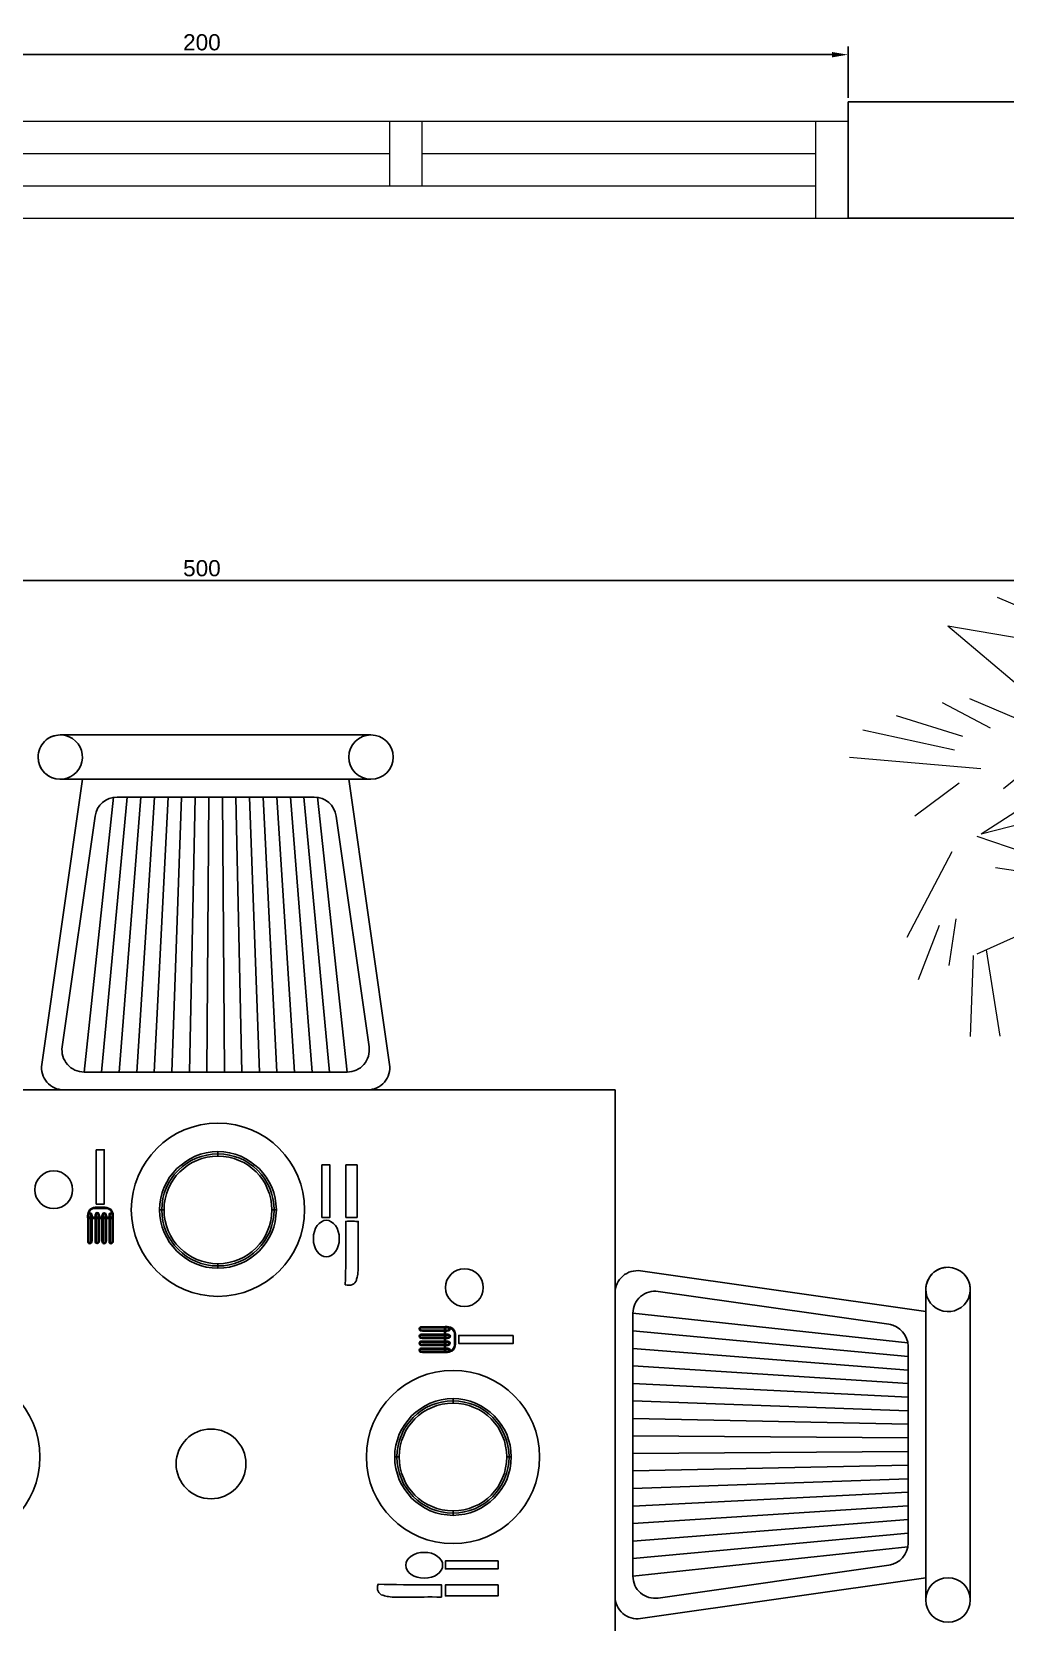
# Model space of a CAD drawing. Header units: millimetres. Extents: x -3817 to 5248, y 289 to 3424.
# Drawn here: x 2215.9 to 2366.5, y 2094.7 to 2341 of the extents above; entities that cross this region are included whole.
import ezdxf

# ---------------------------------------------------------------- set-up
doc = ezdxf.new("R2010")
doc.units = ezdxf.units.MM
doc.linetypes.add('CONTINU', pattern=[0])
for name, color, linetype, lineweight in [('1 FENETRES', 191, 'Continuous', 15), ('AMENAGEMENT', 8, 'Continuous', 9), ('FENETRE', 191, 'Continuous', 5), ('Mobilier', 8, 'Continuous', 25), ('végétation', 96, 'Continuous', 20)]:
    doc.layers.add(name, color=color, linetype=linetype, lineweight=lineweight)
doc.styles.get("Standard").update_dxf_attribs({"font": 'arial.ttf'})
doc.dimstyles.new('ISO-25', dxfattribs={"dimtxt": 2.5, "dimasz": 2.5, "dimexe": 1.25, "dimexo": 0.625, "dimtad": 1, "dimtxsty": 'Standard', "dimcen": 2.5, "dimadec": 0, "dimazin": 0, "dimtfac": 1, "dimtmove": 0, "dimatfit": 3, "dimfxl": 1, "dimarcsym": 0})

# ---------------------------------------------------------------- blocks, each defined once
blk = doc.blocks.new('200aa')
at = {"layer": '1 FENETRES'}
for p, q in [((6125.4, 123.99), (6325.4, 123.99)), ((6254.5, 113.99), (6254.5, 123.99)), ((6259.5, 113.99), (6259.5, 123.99)), ((6320.4, 108.99), (6320.4, 123.99)), ((6325.4, 108.99), (6325.4, 123.99)), ((6196.3, 118.99), (6254.5, 118.99)), ((6259.5, 118.99), (6320.4, 118.99)), ((6130.4, 113.99), (6320.4, 113.99)), ((6125.4, 108.99), (6325.4, 108.99))]:
    blk.add_line(p, q, dxfattribs=at)
blk = doc.blocks.new('salle à manger_01')
at = {"layer": 'Mobilier'}
for p, q in [((42.95, 85.52), (77.95, 85.52)), ((80.45, 83.02), (80.45, 83.02)), ((45.45, 80.52), (40.86, 48.37)), ((42.95, 80.52), (77.95, 80.52)), ((75.45, 80.52), (80.04, 48.37)), ((48.96, 78.49), (45.64, 47.52)), ((50.5, 78.52), (47.61, 47.52)), ((49.35, 78.52), (71.55, 78.52)), ((49.59, 47.52), (52.03, 78.52)), ((53.56, 78.52), (51.56, 47.52)), ((55.09, 78.52), (53.54, 47.52)), ((56.62, 78.52), (55.51, 47.52)), ((58.15, 78.52), (57.49, 47.52)), ((59.68, 78.52), (59.46, 47.52)), ((61.21, 78.52), (61.44, 47.52)), ((62.75, 78.52), (63.41, 47.52)), ((64.28, 78.52), (65.39, 47.52)), ((65.81, 78.52), (67.36, 47.52)), ((67.34, 78.52), (69.34, 47.52)), ((68.87, 78.52), (71.31, 47.52)), ((70.4, 78.52), (73.28, 47.52)), ((71.94, 78.49), (75.26, 47.52)), ((46.88, 76.37), (43.16, 50.37)), ((74.02, 76.37), (77.73, 50.37)), ((45.64, 47.52), (75.26, 47.52)), ((100.45, 45.52), (-97.39, 45.52)), ((77.57, 45.52), (43.33, 45.52)), ((100.45, 45.52), (80.45, 45.52)), ((100.45, -44.48), (100.45, 45.52)), ((135.45, 15.52), (103.3, 20.11)), ((137.95, 20.52), (137.95, 20.52)), ((135.45, 18.02), (135.45, -16.98)), ((140.45, 18.02), (140.45, -16.98)), ((100.45, -16.6), (100.45, 17.64)), ((131.3, 14.09), (105.3, 17.8)), ((133.42, 12.01), (102.45, 15.33)), ((102.45, 15.33), (102.45, -14.29)), ((133.45, 10.47), (102.45, 13.35)), ((102.45, 11.38), (133.45, 8.94)), ((133.45, 11.62), (133.45, -10.58)), ((133.45, 7.41), (102.45, 9.4)), ((133.45, 5.88), (102.45, 7.43)), ((133.45, 4.35), (102.45, 5.46)), ((133.45, 2.81), (102.45, 3.48)), ((133.45, 1.28), (102.45, 1.51)), ((133.45, -0.25), (102.45, -0.47)), ((133.45, -1.78), (102.45, -2.44)), ((133.45, -3.31), (102.45, -4.42)), ((133.45, -4.84), (102.45, -6.39)), ((133.45, -6.37), (102.45, -8.37)), ((133.45, -7.9), (102.45, -10.34)), ((133.45, -9.44), (102.45, -12.32)), ((133.42, -10.97), (102.45, -14.29)), ((131.3, -13.05), (105.3, -16.77)), ((135.45, -14.48), (103.3, -19.07)), ((137.95, -19.48), (137.95, -19.48))]:
    blk.add_line(p, q, dxfattribs=at)
for points in [[(44.65, 32.33), (44.65, 26.4), (43.41, 26.4), (43.41, 32.33), (44.65, 32.33), (44.65, 32.33)], [(47.35, 32.33), (47.35, 26.4), (46.45, 26.4), (46.45, 32.33), (47.35, 32.33), (47.35, 32.33)], [(59.07, 33.32), (59.07, 33.32), (58.44, 33.29), (57.85, 33.19), (57.26, 33.06), (56.71, 32.84), (56.17, 32.59), (55.67, 32.29), (55.21, 31.94), (54.78, 31.54), (54.38, 31.13), (54.03, 30.66), (53.73, 30.16), (53.48, 29.61), (53.26, 29.08), (53.13, 28.48), (53.03, 27.9), (52.99, 27.26), (52.49, 27.26), (52.53, 27.93), (52.63, 28.58), (52.79, 29.21), (53.01, 29.81), (53.29, 30.39), (53.63, 30.93), (54.01, 31.43), (54.44, 31.91), (54.91, 32.31), (55.41, 32.69), (55.94, 33.02), (56.51, 33.31), (57.12, 33.52), (57.76, 33.69), (58.4, 33.79), (59.07, 33.82), (59.07, 33.82), (59.07, 33.32)], [(59.07, 33.57), (59.72, 33.54), (60.34, 33.44), (60.95, 33.29), (61.53, 33.07), (62.08, 32.81), (62.6, 32.49), (63.08, 32.12), (63.53, 31.73), (63.95, 31.28), (64.31, 30.79), (64.63, 30.28), (64.9, 29.71), (65.11, 29.14), (65.26, 28.53), (65.36, 27.91), (65.4, 27.26), (65.36, 26.61), (65.26, 25.98), (65.11, 25.38), (64.9, 24.8), (64.63, 24.25), (64.31, 23.72), (63.95, 23.24), (63.53, 22.79), (63.08, 22.39), (62.6, 22.02), (62.08, 21.7), (61.53, 21.44), (60.95, 21.22), (60.34, 21.07), (59.72, 20.97), (59.07, 20.94), (58.42, 20.97), (57.81, 21.07), (57.19, 21.22), (56.61, 21.44), (56.06, 21.7), (55.54, 22.02), (55.06, 22.39), (54.61, 22.79), (54.19, 23.24), (53.83, 23.72), (53.51, 24.25), (53.24, 24.8), (53.03, 25.38), (52.88, 25.98), (52.78, 26.61), (52.74, 27.26), (52.78, 27.91), (52.88, 28.53), (53.03, 29.14), (53.24, 29.71), (53.51, 30.28), (53.83, 30.79), (54.19, 31.28), (54.61, 31.73), (55.06, 32.12), (55.54, 32.49), (56.06, 32.81), (56.61, 33.07), (57.19, 33.29), (57.81, 33.44), (58.42, 33.54), (59.07, 33.57), (59.07, 33.57)], [(65.15, 27.26), (65.15, 27.26), (65.11, 27.9), (65.01, 28.48), (64.88, 29.08), (64.66, 29.61), (64.41, 30.16), (64.11, 30.66), (63.76, 31.13), (63.37, 31.54), (62.93, 31.94), (62.47, 32.29), (61.97, 32.59), (61.43, 32.84), (60.88, 33.06), (60.29, 33.19), (59.7, 33.29), (59.07, 33.32), (59.07, 33.82), (59.74, 33.79), (60.39, 33.69), (61.02, 33.52), (61.63, 33.31), (62.2, 33.02), (62.73, 32.69), (63.23, 32.31), (63.7, 31.91), (64.13, 31.43), (64.51, 30.93), (64.85, 30.39), (65.13, 29.81), (65.35, 29.21), (65.51, 28.58), (65.61, 27.93), (65.65, 27.26), (65.65, 27.26), (65.15, 27.26)], [(72.77, 34.04), (72.77, 27.9), (71.87, 27.9), (71.87, 34.04), (72.77, 34.04), (72.77, 34.04)], [(52.99, 27.26), (52.99, 27.26), (53.03, 26.63), (53.13, 26.03), (53.26, 25.45), (53.48, 24.9), (53.73, 24.37), (54.03, 23.85), (54.38, 23.38), (54.78, 22.97), (55.21, 22.57), (55.67, 22.22), (56.17, 21.92), (56.71, 21.67), (57.26, 21.45), (57.85, 21.32), (58.44, 21.22), (59.07, 21.19), (59.07, 20.69), (58.4, 20.72), (57.76, 20.82), (57.12, 20.99), (56.51, 21.2), (55.94, 21.49), (55.41, 21.82), (54.91, 22.2), (54.44, 22.6), (54.01, 23.09), (53.63, 23.58), (53.29, 24.13), (53.01, 24.7), (52.79, 25.32), (52.63, 25.93), (52.53, 26.6), (52.49, 27.26), (52.49, 27.26), (52.99, 27.26)], [(59.07, 21.19), (59.07, 21.19), (59.7, 21.22), (60.29, 21.32), (60.88, 21.45), (61.43, 21.67), (61.97, 21.92), (62.47, 22.22), (62.93, 22.57), (63.37, 22.97), (63.76, 23.38), (64.11, 23.85), (64.41, 24.37), (64.66, 24.9), (64.88, 25.45), (65.01, 26.03), (65.11, 26.63), (65.15, 27.26), (65.65, 27.26), (65.61, 26.6), (65.51, 25.93), (65.35, 25.32), (65.13, 24.7), (64.85, 24.13), (64.51, 23.58), (64.13, 23.09), (63.7, 22.6), (63.23, 22.2), (62.73, 21.82), (62.2, 21.49), (61.63, 21.2), (61.02, 20.99), (60.39, 20.82), (59.74, 20.72), (59.07, 20.69), (59.07, 20.69), (59.07, 21.19)], [(70.86, 26.65), (70.86, 26.65), (70.89, 26.83), (70.94, 26.99), (71.01, 27.15), (71.12, 27.29), (71.26, 27.39), (71.41, 27.47), (71.59, 27.52), (71.77, 27.54), (71.77, 27.42), (71.59, 27.42), (71.44, 27.37), (71.31, 27.29), (71.19, 27.21), (71.12, 27.1), (71.04, 26.97), (70.99, 26.83), (70.99, 26.65), (70.99, 26.65), (70.99, 26.65), (70.96, 26.61), (70.92, 26.58), (70.89, 26.61), (70.86, 26.65), (70.86, 26.65)], [(71.1, 26.8), (71.1, 26.8), (71.03, 26.79), (71, 26.75), (70.98, 26.69), (70.99, 26.57), (70.86, 26.57), (70.87, 26.69), (70.9, 26.8), (70.98, 26.89), (71.1, 26.93), (71.1, 26.93), (71.1, 26.93), (71.14, 26.9), (71.17, 26.87), (71.14, 26.83), (71.1, 26.8), (71.1, 26.8)], [(70.92, 26.37), (71.03, 26.37), (71.17, 26.37), (71.33, 26.37), (71.51, 26.37), (71.72, 26.37), (71.94, 26.37), (72.15, 26.37), (72.37, 26.37), (72.6, 26.37), (72.81, 26.37), (73.01, 26.37), (73.2, 26.37), (73.37, 26.37), (73.51, 26.37), (73.63, 26.37), (73.7, 26.37), (73.7, 26.6), (73.69, 26.78), (73.65, 26.94), (73.58, 27.1), (73.49, 27.22), (73.37, 27.33), (73.23, 27.42), (73.08, 27.47), (72.9, 27.48), (71.77, 27.48), (71.59, 27.47), (71.42, 27.42), (71.28, 27.34), (71.16, 27.25), (71.07, 27.12), (70.99, 26.98), (70.94, 26.83), (70.92, 26.65), (70.92, 26.37), (70.92, 26.37)], [(71.22, 26.53), (71.22, 26.53), (71.23, 26.66), (71.21, 26.75), (71.18, 26.79), (71.1, 26.8), (71.1, 26.93), (71.23, 26.89), (71.31, 26.78), (71.33, 26.66), (71.35, 26.53), (71.35, 26.53), (71.35, 26.53), (71.32, 26.49), (71.28, 26.47), (71.24, 26.49), (71.22, 26.53), (71.22, 26.53)], [(71.1, 26.8), (71.1, 26.87), (71.1, 26.87), (71.1, 26.87), (71.1, 26.87), (71.1, 26.93), (71.1, 26.93), (71.14, 26.9), (71.17, 26.87), (71.14, 26.83), (71.1, 26.8), (71.1, 26.8)], [(71.89, 26.8), (71.89, 26.8), (71.81, 26.79), (71.78, 26.75), (71.76, 26.69), (71.77, 26.57), (71.64, 26.57), (71.65, 26.69), (71.68, 26.8), (71.76, 26.89), (71.89, 26.93), (71.89, 26.93), (71.89, 26.93), (71.92, 26.9), (71.95, 26.87), (71.92, 26.83), (71.89, 26.8), (71.89, 26.8)], [(71.77, 27.54), (71.77, 27.54), (72.9, 27.54), (72.9, 27.42), (71.77, 27.42), (71.77, 27.42), (71.77, 27.42), (71.73, 27.44), (71.72, 27.48), (71.73, 27.52), (71.77, 27.54), (71.77, 27.54)], [(72, 26.53), (72, 26.53), (72.01, 26.66), (71.99, 26.74), (71.95, 26.79), (71.89, 26.8), (71.89, 26.93), (72, 26.89), (72.09, 26.79), (72.12, 26.66), (72.13, 26.53), (72.13, 26.53), (72.13, 26.53), (72.1, 26.49), (72.06, 26.47), (72.03, 26.49), (72, 26.53), (72, 26.53)], [(71.89, 26.8), (71.89, 26.87), (71.89, 26.87), (71.89, 26.87), (71.89, 26.87), (71.89, 26.93), (71.89, 26.93), (71.92, 26.9), (71.95, 26.87), (71.92, 26.83), (71.89, 26.8), (71.89, 26.8)], [(72.68, 26.83), (72.68, 26.83), (72.6, 26.81), (72.58, 26.78), (72.55, 26.71), (72.56, 26.6), (72.44, 26.6), (72.45, 26.71), (72.47, 26.83), (72.55, 26.92), (72.68, 26.96), (72.68, 26.96), (72.68, 26.96), (72.72, 26.93), (72.74, 26.89), (72.72, 26.85), (72.68, 26.83), (72.68, 26.83)], [(72.68, 26.89), (72.77, 26.87), (72.82, 26.78), (72.85, 26.67), (72.85, 26.55), (72.85, 23.78), (72.85, 23.66), (72.82, 23.59), (72.77, 23.54), (72.68, 23.52), (72.68, 23.52), (72.58, 23.55), (72.53, 23.61), (72.5, 23.7), (72.5, 23.82), (72.5, 26.6), (72.5, 26.71), (72.53, 26.8), (72.58, 26.87), (72.68, 26.89), (72.68, 26.89), (72.68, 26.89)], [(72.78, 26.55), (72.78, 26.55), (72.79, 26.67), (72.77, 26.76), (72.73, 26.83), (72.68, 26.83), (72.68, 26.96), (72.81, 26.9), (72.87, 26.79), (72.9, 26.67), (72.91, 26.55), (72.91, 26.55), (72.91, 26.55), (72.88, 26.51), (72.85, 26.48), (72.81, 26.51), (72.78, 26.55), (72.78, 26.55)], [(72.68, 26.83), (72.68, 26.89), (72.68, 26.89), (72.68, 26.89), (72.68, 26.89), (72.68, 26.96), (72.68, 26.96), (72.72, 26.93), (72.74, 26.89), (72.72, 26.85), (72.68, 26.83), (72.68, 26.83)], [(72.9, 27.54), (72.9, 27.54), (73.08, 27.52), (73.26, 27.47), (73.4, 27.37), (73.52, 27.26), (73.63, 27.12), (73.7, 26.96), (73.74, 26.78), (73.77, 26.6), (73.64, 26.6), (73.64, 26.78), (73.6, 26.93), (73.52, 27.07), (73.45, 27.19), (73.34, 27.29), (73.2, 27.37), (73.08, 27.42), (72.9, 27.42), (72.9, 27.42), (72.9, 27.42), (72.86, 27.44), (72.85, 27.48), (72.86, 27.52), (72.9, 27.54), (72.9, 27.54)], [(73.5, 26.8), (73.5, 26.8), (73.42, 26.79), (73.4, 26.75), (73.37, 26.69), (73.38, 26.57), (73.26, 26.57), (73.27, 26.69), (73.29, 26.8), (73.37, 26.89), (73.5, 26.93), (73.5, 26.93), (73.5, 26.93), (73.54, 26.9), (73.56, 26.87), (73.54, 26.83), (73.5, 26.8), (73.5, 26.8)], [(73.61, 26.53), (73.61, 26.53), (73.63, 26.66), (73.6, 26.75), (73.58, 26.79), (73.5, 26.8), (73.5, 26.93), (73.63, 26.89), (73.7, 26.78), (73.73, 26.66), (73.74, 26.53), (73.74, 26.53), (73.74, 26.53), (73.72, 26.49), (73.68, 26.47), (73.64, 26.49), (73.61, 26.53), (73.61, 26.53)], [(73.5, 26.8), (73.5, 26.87), (73.5, 26.87), (73.5, 26.87), (73.5, 26.87), (73.5, 26.93), (73.5, 26.93), (73.54, 26.9), (73.56, 26.87), (73.54, 26.83), (73.5, 26.8), (73.5, 26.8)], [(43.48, 19.35), (43.55, 19.18), (43.65, 19.04), (43.78, 18.92), (43.93, 18.83), (44.11, 18.77), (44.3, 18.76), (44.51, 18.77), (44.73, 18.82), (44.71, 19.5), (44.7, 20.18), (44.69, 20.91), (44.67, 21.69), (44.67, 22.56), (44.67, 23.96), (44.67, 25.29), (44.67, 25.95), (44.47, 25.97), (44.26, 25.97), (44.06, 25.97), (43.87, 25.97), (43.69, 25.97), (43.52, 25.95), (43.38, 25.95), (43.27, 25.95), (43.28, 25.44), (43.29, 24.93), (43.29, 24.44), (43.28, 24.02), (43.28, 23.32), (43.28, 22.27), (43.27, 21.24), (43.27, 20.64), (43.28, 20.41), (43.3, 20.19), (43.33, 20), (43.35, 19.83), (43.39, 19.69), (43.43, 19.56), (43.46, 19.46), (43.48, 19.35), (43.48, 19.35)], [(46.86, 26.09), (47.16, 26.06), (47.43, 25.93), (47.68, 25.74), (47.9, 25.49), (48.08, 25.18), (48.21, 24.83), (48.3, 24.44), (48.32, 24.02), (48.3, 23.6), (48.21, 23.21), (48.08, 22.87), (47.9, 22.56), (47.68, 22.3), (47.43, 22.11), (47.16, 21.98), (46.86, 21.94), (46.57, 21.98), (46.3, 22.11), (46.04, 22.3), (45.83, 22.56), (45.65, 22.87), (45.52, 23.21), (45.43, 23.6), (45.4, 24.02), (45.43, 24.44), (45.52, 24.83), (45.65, 25.18), (45.83, 25.49), (46.04, 25.74), (46.3, 25.93), (46.57, 26.06), (46.86, 26.09), (46.86, 26.09)], [(70.92, 26.3), (70.86, 26.37), (70.86, 26.65), (70.99, 26.65), (70.99, 26.37), (70.92, 26.43), (70.99, 26.37), (70.96, 26.33), (70.92, 26.3), (70.89, 26.33), (70.86, 26.37), (70.92, 26.3)], [(70.99, 26.57), (70.99, 26.57), (70.99, 23.81), (70.86, 23.81), (70.86, 26.57), (70.86, 26.57), (70.86, 26.57), (70.89, 26.61), (70.92, 26.62), (70.96, 26.61), (70.99, 26.57), (70.99, 26.57)], [(71.1, 26.87), (71.21, 26.84), (71.26, 26.76), (71.28, 26.66), (71.28, 26.53), (71.28, 23.77), (71.28, 23.65), (71.26, 23.57), (71.21, 23.52), (71.1, 23.51), (71.1, 23.51), (71, 23.54), (70.95, 23.6), (70.92, 23.69), (70.92, 23.81), (70.92, 26.57), (70.92, 26.69), (70.95, 26.78), (71, 26.84), (71.1, 26.87), (71.1, 26.87), (71.1, 26.87)], [(73.77, 26.37), (73.7, 26.3), (73.63, 26.3), (73.51, 26.3), (73.37, 26.3), (73.2, 26.3), (73.01, 26.3), (72.81, 26.3), (72.6, 26.3), (72.37, 26.3), (72.15, 26.3), (71.94, 26.3), (71.72, 26.3), (71.51, 26.3), (71.33, 26.3), (71.17, 26.3), (71.03, 26.3), (70.92, 26.3), (70.92, 26.43), (71.03, 26.43), (71.17, 26.43), (71.33, 26.43), (71.51, 26.43), (71.72, 26.43), (71.94, 26.43), (72.15, 26.43), (72.37, 26.43), (72.6, 26.43), (72.81, 26.43), (73.01, 26.43), (73.2, 26.43), (73.37, 26.43), (73.51, 26.43), (73.63, 26.43), (73.7, 26.43), (73.64, 26.37), (73.7, 26.43), (73.74, 26.4), (73.77, 26.37), (73.74, 26.33), (73.7, 26.3), (73.77, 26.37)], [(71.22, 23.77), (71.22, 23.77), (71.22, 26.53), (71.35, 26.53), (71.35, 23.77), (71.35, 23.77), (71.35, 23.77), (71.32, 23.73), (71.28, 23.7), (71.24, 23.73), (71.22, 23.77), (71.22, 23.77)], [(71.77, 26.57), (71.77, 26.57), (71.77, 23.81), (71.64, 23.81), (71.64, 26.57), (71.64, 26.57), (71.64, 26.57), (71.67, 26.61), (71.71, 26.62), (71.74, 26.61), (71.77, 26.57), (71.77, 26.57)], [(71.89, 26.87), (71.97, 26.84), (72.04, 26.76), (72.06, 26.66), (72.06, 26.53), (72.06, 23.77), (72.06, 23.65), (72.04, 23.57), (71.97, 23.52), (71.89, 23.51), (71.89, 23.51), (71.78, 23.54), (71.73, 23.6), (71.71, 23.69), (71.71, 23.81), (71.71, 26.57), (71.71, 26.69), (71.73, 26.78), (71.78, 26.84), (71.89, 26.87), (71.89, 26.87), (71.89, 26.87)], [(72, 23.77), (72, 23.77), (72, 26.53), (72.13, 26.53), (72.13, 23.77), (72.13, 23.77), (72.13, 23.77), (72.1, 23.73), (72.06, 23.7), (72.03, 23.73), (72, 23.77), (72, 23.77)], [(72.56, 26.6), (72.56, 26.6), (72.56, 23.82), (72.44, 23.82), (72.44, 26.6), (72.44, 26.6), (72.44, 26.6), (72.46, 26.64), (72.5, 26.65), (72.54, 26.64), (72.56, 26.6), (72.56, 26.6)], [(72.78, 23.78), (72.78, 23.78), (72.78, 26.55), (72.91, 26.55), (72.91, 23.78), (72.91, 23.78), (72.91, 23.78), (72.88, 23.74), (72.85, 23.72), (72.81, 23.74), (72.78, 23.78), (72.78, 23.78)], [(73.38, 26.57), (73.38, 26.57), (73.38, 23.81), (73.26, 23.81), (73.26, 26.57), (73.26, 26.57), (73.26, 26.57), (73.28, 26.61), (73.32, 26.62), (73.36, 26.61), (73.38, 26.57), (73.38, 26.57)], [(73.5, 26.87), (73.6, 26.84), (73.65, 26.76), (73.68, 26.66), (73.68, 26.53), (73.68, 23.77), (73.68, 23.65), (73.65, 23.57), (73.6, 23.52), (73.5, 23.51), (73.5, 23.51), (73.4, 23.54), (73.34, 23.6), (73.32, 23.69), (73.32, 23.81), (73.32, 26.57), (73.32, 26.69), (73.34, 26.78), (73.4, 26.84), (73.5, 26.87), (73.5, 26.87), (73.5, 26.87)], [(73.61, 23.77), (73.61, 23.77), (73.61, 26.53), (73.74, 26.53), (73.74, 23.77), (73.74, 23.77), (73.74, 23.77), (73.72, 23.73), (73.68, 23.7), (73.64, 23.73), (73.61, 23.77), (73.61, 23.77)], [(73.77, 26.6), (73.77, 26.6), (73.77, 26.37), (73.64, 26.37), (73.64, 26.6), (73.64, 26.6), (73.64, 26.6), (73.67, 26.64), (73.7, 26.65), (73.74, 26.64), (73.77, 26.6), (73.77, 26.6)], [(70.99, 23.81), (70.99, 23.81), (70.98, 23.69), (71, 23.63), (71.03, 23.59), (71.1, 23.57), (71.1, 23.45), (70.98, 23.49), (70.9, 23.57), (70.87, 23.69), (70.86, 23.81), (70.86, 23.81), (70.86, 23.81), (70.89, 23.84), (70.92, 23.86), (70.96, 23.84), (70.99, 23.81), (70.99, 23.81)], [(71.1, 23.57), (71.1, 23.57), (71.19, 23.57), (71.21, 23.6), (71.23, 23.65), (71.22, 23.77), (71.35, 23.77), (71.33, 23.65), (71.31, 23.55), (71.22, 23.47), (71.1, 23.45), (71.1, 23.45), (71.1, 23.45), (71.07, 23.47), (71.05, 23.51), (71.07, 23.55), (71.1, 23.57), (71.1, 23.57)], [(71.1, 23.57), (71.1, 23.51), (71.1, 23.51), (71.1, 23.51), (71.1, 23.51), (71.1, 23.45), (71.1, 23.45), (71.07, 23.47), (71.05, 23.51), (71.07, 23.55), (71.1, 23.57), (71.1, 23.57)], [(71.77, 23.81), (71.77, 23.81), (71.76, 23.69), (71.78, 23.63), (71.81, 23.59), (71.89, 23.57), (71.89, 23.45), (71.76, 23.49), (71.68, 23.57), (71.65, 23.69), (71.64, 23.81), (71.64, 23.81), (71.64, 23.81), (71.67, 23.84), (71.71, 23.86), (71.74, 23.84), (71.77, 23.81), (71.77, 23.81)], [(71.89, 23.57), (71.89, 23.57), (71.96, 23.57), (71.99, 23.6), (72.01, 23.65), (72, 23.77), (72.13, 23.77), (72.12, 23.65), (72.09, 23.55), (71.99, 23.47), (71.89, 23.45), (71.89, 23.45), (71.89, 23.45), (71.85, 23.47), (71.83, 23.51), (71.85, 23.55), (71.89, 23.57), (71.89, 23.57)], [(71.89, 23.57), (71.89, 23.51), (71.89, 23.51), (71.89, 23.51), (71.89, 23.51), (71.89, 23.45), (71.89, 23.45), (71.85, 23.47), (71.83, 23.51), (71.85, 23.55), (71.89, 23.57), (71.89, 23.57)], [(72.56, 23.82), (72.56, 23.82), (72.55, 23.7), (72.58, 23.64), (72.6, 23.6), (72.68, 23.59), (72.68, 23.46), (72.55, 23.5), (72.47, 23.59), (72.45, 23.7), (72.44, 23.82), (72.44, 23.82), (72.44, 23.82), (72.46, 23.86), (72.5, 23.87), (72.54, 23.86), (72.56, 23.82), (72.56, 23.82)], [(72.68, 23.59), (72.68, 23.59), (72.74, 23.59), (72.77, 23.61), (72.79, 23.66), (72.78, 23.78), (72.91, 23.78), (72.9, 23.66), (72.87, 23.56), (72.79, 23.49), (72.68, 23.46), (72.68, 23.46), (72.68, 23.46), (72.64, 23.49), (72.63, 23.52), (72.64, 23.56), (72.68, 23.59), (72.68, 23.59)], [(72.68, 23.59), (72.68, 23.52), (72.68, 23.52), (72.68, 23.52), (72.68, 23.52), (72.68, 23.46), (72.68, 23.46), (72.64, 23.49), (72.63, 23.52), (72.64, 23.56), (72.68, 23.59), (72.68, 23.59)], [(73.38, 23.81), (73.38, 23.81), (73.37, 23.69), (73.4, 23.63), (73.42, 23.59), (73.5, 23.57), (73.5, 23.45), (73.37, 23.49), (73.29, 23.57), (73.27, 23.69), (73.26, 23.81), (73.26, 23.81), (73.26, 23.81), (73.28, 23.84), (73.32, 23.86), (73.36, 23.84), (73.38, 23.81), (73.38, 23.81)], [(73.5, 23.57), (73.5, 23.57), (73.59, 23.57), (73.6, 23.6), (73.63, 23.65), (73.61, 23.77), (73.74, 23.77), (73.73, 23.65), (73.7, 23.55), (73.61, 23.47), (73.5, 23.45), (73.5, 23.45), (73.5, 23.45), (73.46, 23.47), (73.45, 23.51), (73.46, 23.55), (73.5, 23.57), (73.5, 23.57)], [(73.5, 23.57), (73.5, 23.51), (73.5, 23.51), (73.5, 23.51), (73.5, 23.51), (73.5, 23.45), (73.5, 23.45), (73.46, 23.47), (73.45, 23.51), (73.46, 23.55), (73.5, 23.57), (73.5, 23.57)], [(79.01, 16.37), (78.84, 16.31), (78.7, 16.2), (78.59, 16.07), (78.5, 15.92), (78.43, 15.74), (78.42, 15.55), (78.43, 15.34), (78.48, 15.13), (79.16, 15.14), (79.84, 15.15), (80.57, 15.17), (81.35, 15.18), (82.22, 15.18), (83.62, 15.18), (84.95, 15.18), (85.62, 15.18), (85.63, 15.38), (85.63, 15.59), (85.63, 15.79), (85.63, 15.99), (85.63, 16.16), (85.62, 16.33), (85.62, 16.47), (85.62, 16.59), (85.1, 16.57), (84.59, 16.56), (84.1, 16.56), (83.68, 16.57), (82.98, 16.57), (81.93, 16.57), (80.9, 16.59), (80.3, 16.59), (80.07, 16.57), (79.85, 16.55), (79.66, 16.52), (79.49, 16.5), (79.35, 16.46), (79.23, 16.42), (79.12, 16.4), (79.01, 16.37), (79.01, 16.37)], [(91.99, 15.2), (86.06, 15.2), (86.06, 16.45), (91.99, 16.45), (91.99, 15.2), (91.99, 15.2)], [(85.76, 12.99), (85.72, 12.69), (85.59, 12.43), (85.4, 12.17), (85.15, 11.95), (84.85, 11.77), (84.49, 11.64), (84.1, 11.55), (83.68, 11.53), (83.26, 11.55), (82.88, 11.64), (82.53, 11.77), (82.22, 11.95), (81.97, 12.17), (81.77, 12.43), (81.65, 12.69), (81.61, 12.99), (81.65, 13.28), (81.77, 13.55), (81.97, 13.81), (82.22, 14.03), (82.53, 14.21), (82.88, 14.33), (83.26, 14.42), (83.68, 14.45), (84.1, 14.42), (84.49, 14.33), (84.85, 14.21), (85.15, 14.03), (85.4, 13.81), (85.59, 13.55), (85.72, 13.28), (85.76, 12.99), (85.76, 12.99)], [(91.99, 12.5), (86.06, 12.5), (86.06, 13.4), (91.99, 13.4), (91.99, 12.5), (91.99, 12.5)], [(86.93, 6.86), (86.93, 6.86), (86.29, 6.83), (85.69, 6.73), (85.11, 6.59), (84.56, 6.38), (84.03, 6.13), (83.51, 5.83), (83.05, 5.48), (82.63, 5.08), (82.23, 4.64), (81.88, 4.18), (81.58, 3.68), (81.33, 3.15), (81.12, 2.6), (80.98, 2), (80.88, 1.41), (80.85, 0.78), (80.35, 0.78), (80.38, 1.45), (80.48, 2.1), (80.65, 2.73), (80.87, 3.35), (81.15, 3.91), (81.48, 4.44), (81.87, 4.94), (82.26, 5.41), (82.75, 5.84), (83.25, 6.23), (83.8, 6.56), (84.36, 6.84), (84.98, 7.06), (85.59, 7.22), (86.26, 7.32), (86.93, 7.36), (86.93, 7.36), (86.93, 6.86)], [(92.99, 0.78), (92.99, 0.78), (92.95, 1.41), (92.85, 2), (92.72, 2.6), (92.5, 3.15), (92.25, 3.68), (91.95, 4.18), (91.6, 4.64), (91.2, 5.08), (90.79, 5.48), (90.32, 5.83), (89.82, 6.13), (89.27, 6.38), (88.74, 6.59), (88.14, 6.73), (87.56, 6.83), (86.93, 6.86), (86.93, 7.36), (87.59, 7.32), (88.24, 7.22), (88.87, 7.06), (89.47, 6.84), (90.06, 6.56), (90.59, 6.23), (91.09, 5.84), (91.57, 5.41), (91.97, 4.94), (92.35, 4.44), (92.69, 3.91), (92.97, 3.35), (93.19, 2.73), (93.35, 2.1), (93.45, 1.45), (93.49, 0.78), (93.49, 0.78), (92.99, 0.78)], [(93.24, 0.78), (93.2, 0.13), (93.1, -0.48), (92.95, -1.1), (92.74, -1.68), (92.47, -2.23), (92.15, -2.75), (91.79, -3.23), (91.39, -3.68), (90.94, -4.1), (90.46, -4.46), (89.94, -4.78), (89.37, -5.04), (88.81, -5.26), (88.19, -5.41), (87.58, -5.51), (86.93, -5.54), (86.28, -5.51), (85.64, -5.41), (85.05, -5.26), (84.46, -5.04), (83.91, -4.78), (83.38, -4.46), (82.9, -4.1), (82.45, -3.68), (82.05, -3.23), (81.68, -2.75), (81.37, -2.23), (81.1, -1.68), (80.88, -1.1), (80.73, -0.48), (80.63, 0.13), (80.6, 0.78), (80.63, 1.43), (80.73, 2.05), (80.88, 2.66), (81.1, 3.25), (81.37, 3.8), (81.68, 4.31), (82.05, 4.79), (82.45, 5.24), (82.9, 5.66), (83.38, 6.03), (83.91, 6.34), (84.46, 6.61), (85.05, 6.83), (85.64, 6.97), (86.28, 7.07), (86.93, 7.11), (87.58, 7.07), (88.19, 6.97), (88.81, 6.83), (89.37, 6.61), (89.94, 6.34), (90.46, 6.03), (90.94, 5.66), (91.39, 5.24), (91.79, 4.79), (92.15, 4.31), (92.47, 3.8), (92.74, 3.25), (92.95, 2.66), (93.1, 2.05), (93.2, 1.43), (93.24, 0.78), (93.24, 0.78)], [(80.85, 0.78), (80.85, 0.78), (80.88, 0.15), (80.98, -0.43), (81.12, -1.03), (81.33, -1.58), (81.58, -2.11), (81.88, -2.61), (82.23, -3.08), (82.63, -3.51), (83.05, -3.91), (83.51, -4.26), (84.03, -4.56), (84.56, -4.81), (85.11, -5.03), (85.69, -5.16), (86.29, -5.26), (86.93, -5.29), (86.93, -5.79), (86.26, -5.76), (85.59, -5.66), (84.98, -5.49), (84.36, -5.28), (83.8, -4.99), (83.25, -4.66), (82.75, -4.28), (82.26, -3.85), (81.87, -3.38), (81.48, -2.88), (81.15, -2.35), (80.87, -1.78), (80.65, -1.17), (80.48, -0.53), (80.38, 0.12), (80.35, 0.78), (80.35, 0.78), (80.85, 0.78)], [(86.93, -5.29), (86.93, -5.29), (87.56, -5.26), (88.14, -5.16), (88.74, -5.03), (89.27, -4.81), (89.82, -4.56), (90.32, -4.26), (90.79, -3.91), (91.2, -3.51), (91.6, -3.08), (91.95, -2.61), (92.25, -2.11), (92.5, -1.58), (92.72, -1.03), (92.85, -0.43), (92.95, 0.15), (92.99, 0.78), (93.49, 0.78), (93.45, 0.12), (93.35, -0.53), (93.19, -1.17), (92.97, -1.78), (92.69, -2.35), (92.35, -2.88), (91.97, -3.38), (91.57, -3.85), (91.09, -4.28), (90.59, -4.66), (90.06, -4.99), (89.47, -5.28), (88.87, -5.49), (88.24, -5.66), (87.59, -5.76), (86.93, -5.79), (86.93, -5.79), (86.93, -5.29)], [(83.47, -11.14), (83.47, -11.14), (83.35, -11.12), (83.29, -11.15), (83.25, -11.17), (83.24, -11.25), (83.11, -11.25), (83.15, -11.12), (83.24, -11.05), (83.35, -11.02), (83.47, -11.01), (83.47, -11.01), (83.47, -11.01), (83.51, -11.03), (83.52, -11.07), (83.51, -11.11), (83.47, -11.14), (83.47, -11.14)], [(83.24, -11.25), (83.24, -11.25), (83.24, -11.34), (83.26, -11.35), (83.31, -11.38), (83.43, -11.37), (83.43, -11.49), (83.31, -11.48), (83.21, -11.46), (83.13, -11.37), (83.11, -11.25), (83.11, -11.25), (83.11, -11.25), (83.13, -11.21), (83.17, -11.2), (83.21, -11.21), (83.24, -11.25), (83.24, -11.25)], [(83.24, -11.25), (83.17, -11.25), (83.17, -11.25), (83.17, -11.25), (83.17, -11.25), (83.11, -11.25), (83.11, -11.25), (83.13, -11.21), (83.17, -11.2), (83.21, -11.21), (83.24, -11.25), (83.24, -11.25)], [(83.47, -11.92), (83.47, -11.92), (83.35, -11.9), (83.29, -11.93), (83.25, -11.96), (83.24, -12.03), (83.11, -12.03), (83.15, -11.9), (83.24, -11.83), (83.35, -11.8), (83.47, -11.79), (83.47, -11.79), (83.47, -11.79), (83.51, -11.82), (83.52, -11.85), (83.51, -11.89), (83.47, -11.92), (83.47, -11.92)], [(83.24, -12.03), (83.24, -12.03), (83.24, -12.11), (83.26, -12.14), (83.31, -12.16), (83.43, -12.15), (83.43, -12.28), (83.31, -12.26), (83.21, -12.24), (83.13, -12.14), (83.11, -12.03), (83.11, -12.03), (83.11, -12.03), (83.13, -11.99), (83.17, -11.98), (83.21, -11.99), (83.24, -12.03), (83.24, -12.03)], [(83.24, -12.03), (83.17, -12.03), (83.17, -12.03), (83.17, -12.03), (83.17, -12.03), (83.11, -12.03), (83.11, -12.03), (83.13, -11.99), (83.17, -11.98), (83.21, -11.99), (83.24, -12.03), (83.24, -12.03)], [(86.53, -11.25), (86.5, -11.35), (86.43, -11.41), (86.32, -11.43), (86.2, -11.43), (83.43, -11.43), (83.31, -11.43), (83.24, -11.41), (83.19, -11.35), (83.17, -11.25), (83.17, -11.25), (83.2, -11.15), (83.26, -11.1), (83.35, -11.07), (83.47, -11.07), (86.23, -11.07), (86.35, -11.07), (86.44, -11.1), (86.5, -11.15), (86.53, -11.25), (86.53, -11.25), (86.53, -11.25)], [(86.53, -12.03), (86.5, -12.12), (86.43, -12.19), (86.32, -12.21), (86.2, -12.21), (83.43, -12.21), (83.31, -12.21), (83.24, -12.19), (83.19, -12.12), (83.17, -12.03), (83.17, -12.03), (83.2, -11.93), (83.26, -11.88), (83.35, -11.85), (83.47, -11.85), (86.23, -11.85), (86.35, -11.85), (86.44, -11.88), (86.5, -11.93), (86.53, -12.03), (86.53, -12.03), (86.53, -12.03)], [(83.43, -11.37), (83.43, -11.37), (86.2, -11.37), (86.2, -11.49), (83.43, -11.49), (83.43, -11.49), (83.43, -11.49), (83.39, -11.47), (83.37, -11.43), (83.39, -11.39), (83.43, -11.37), (83.43, -11.37)], [(83.43, -12.15), (83.43, -12.15), (86.2, -12.15), (86.2, -12.28), (83.43, -12.28), (83.43, -12.28), (83.43, -12.28), (83.39, -12.25), (83.37, -12.21), (83.39, -12.17), (83.43, -12.15), (83.43, -12.15)], [(86.23, -11.14), (86.23, -11.14), (83.47, -11.14), (83.47, -11.01), (86.23, -11.01), (86.23, -11.01), (86.23, -11.01), (86.27, -11.03), (86.28, -11.07), (86.27, -11.11), (86.23, -11.14), (86.23, -11.14)], [(86.23, -11.92), (86.23, -11.92), (83.47, -11.92), (83.47, -11.79), (86.23, -11.79), (86.23, -11.79), (86.23, -11.79), (86.27, -11.82), (86.28, -11.85), (86.27, -11.89), (86.23, -11.92), (86.23, -11.92)], [(85.96, -11.07), (86.03, -11.01), (86.31, -11.01), (86.31, -11.14), (86.03, -11.14), (86.09, -11.07), (86.03, -11.14), (85.99, -11.11), (85.96, -11.07), (85.99, -11.03), (86.03, -11.01), (85.96, -11.07)], [(86.03, -13.92), (85.96, -13.85), (85.96, -13.77), (85.96, -13.66), (85.96, -13.52), (85.96, -13.35), (85.96, -13.16), (85.96, -12.95), (85.96, -12.75), (85.96, -12.52), (85.96, -12.3), (85.96, -12.08), (85.96, -11.87), (85.96, -11.66), (85.96, -11.48), (85.96, -11.32), (85.96, -11.17), (85.96, -11.07), (86.09, -11.07), (86.09, -11.17), (86.09, -11.32), (86.09, -11.48), (86.09, -11.66), (86.09, -11.87), (86.09, -12.08), (86.09, -12.3), (86.09, -12.52), (86.09, -12.75), (86.09, -12.95), (86.09, -13.16), (86.09, -13.35), (86.09, -13.52), (86.09, -13.66), (86.09, -13.77), (86.09, -13.85), (86.03, -13.79), (86.09, -13.85), (86.07, -13.89), (86.03, -13.92), (85.99, -13.89), (85.96, -13.85), (86.03, -13.92)], [(86.03, -11.07), (86.03, -11.17), (86.03, -11.32), (86.03, -11.48), (86.03, -11.66), (86.03, -11.87), (86.03, -12.08), (86.03, -12.3), (86.03, -12.52), (86.03, -12.75), (86.03, -12.95), (86.03, -13.16), (86.03, -13.35), (86.03, -13.52), (86.03, -13.66), (86.03, -13.77), (86.03, -13.85), (86.26, -13.85), (86.44, -13.84), (86.61, -13.8), (86.76, -13.72), (86.89, -13.63), (86.99, -13.52), (87.08, -13.38), (87.13, -13.22), (87.14, -13.04), (87.14, -11.92), (87.13, -11.74), (87.08, -11.57), (87, -11.43), (86.91, -11.3), (86.78, -11.21), (86.64, -11.14), (86.49, -11.09), (86.31, -11.07), (86.03, -11.07), (86.03, -11.07)], [(86.2, -11.37), (86.2, -11.37), (86.32, -11.38), (86.41, -11.35), (86.45, -11.33), (86.46, -11.25), (86.59, -11.25), (86.55, -11.38), (86.44, -11.46), (86.32, -11.48), (86.2, -11.49), (86.2, -11.49), (86.2, -11.49), (86.16, -11.47), (86.13, -11.43), (86.16, -11.39), (86.2, -11.37), (86.2, -11.37)], [(86.2, -12.15), (86.2, -12.15), (86.32, -12.16), (86.4, -12.14), (86.45, -12.1), (86.46, -12.03), (86.59, -12.03), (86.55, -12.15), (86.45, -12.24), (86.32, -12.26), (86.2, -12.28), (86.2, -12.28), (86.2, -12.28), (86.16, -12.25), (86.13, -12.21), (86.16, -12.17), (86.2, -12.15), (86.2, -12.15)], [(86.46, -11.25), (86.46, -11.25), (86.45, -11.17), (86.41, -11.15), (86.35, -11.12), (86.23, -11.14), (86.23, -11.01), (86.35, -11.02), (86.46, -11.05), (86.55, -11.12), (86.59, -11.25), (86.59, -11.25), (86.59, -11.25), (86.57, -11.29), (86.53, -11.32), (86.49, -11.29), (86.46, -11.25), (86.46, -11.25)], [(86.46, -12.03), (86.46, -12.03), (86.45, -11.96), (86.41, -11.93), (86.35, -11.9), (86.23, -11.92), (86.23, -11.79), (86.35, -11.8), (86.46, -11.83), (86.55, -11.9), (86.59, -12.03), (86.59, -12.03), (86.59, -12.03), (86.57, -12.07), (86.53, -12.1), (86.49, -12.07), (86.46, -12.03), (86.46, -12.03)], [(86.31, -11.01), (86.31, -11.01), (86.49, -11.03), (86.66, -11.09), (86.81, -11.16), (86.95, -11.26), (87.05, -11.41), (87.13, -11.56), (87.18, -11.74), (87.21, -11.92), (87.08, -11.92), (87.08, -11.74), (87.03, -11.58), (86.95, -11.46), (86.87, -11.34), (86.76, -11.26), (86.63, -11.19), (86.49, -11.14), (86.31, -11.14), (86.31, -11.14), (86.31, -11.14), (86.27, -11.11), (86.25, -11.07), (86.27, -11.03), (86.31, -11.01), (86.31, -11.01)], [(86.46, -11.25), (86.53, -11.25), (86.53, -11.25), (86.53, -11.25), (86.53, -11.25), (86.59, -11.25), (86.59, -11.25), (86.57, -11.29), (86.53, -11.32), (86.49, -11.29), (86.46, -11.25), (86.46, -11.25)], [(86.46, -12.03), (86.53, -12.03), (86.53, -12.03), (86.53, -12.03), (86.53, -12.03), (86.59, -12.03), (86.59, -12.03), (86.57, -12.07), (86.53, -12.1), (86.49, -12.07), (86.46, -12.03), (86.46, -12.03)], [(87.21, -11.92), (87.21, -11.92), (87.21, -13.04), (87.08, -13.04), (87.08, -11.92), (87.08, -11.92), (87.08, -11.92), (87.1, -11.88), (87.14, -11.87), (87.18, -11.88), (87.21, -11.92), (87.21, -11.92)], [(93.7, -12.92), (87.57, -12.92), (87.57, -12.02), (93.7, -12.02), (93.7, -12.92), (93.7, -12.92)], [(83.47, -13.53), (83.47, -13.53), (83.35, -13.52), (83.29, -13.54), (83.25, -13.57), (83.24, -13.65), (83.11, -13.65), (83.15, -13.52), (83.24, -13.44), (83.35, -13.42), (83.47, -13.4), (83.47, -13.4), (83.47, -13.4), (83.51, -13.43), (83.52, -13.47), (83.51, -13.51), (83.47, -13.53), (83.47, -13.53)], [(83.24, -13.65), (83.24, -13.65), (83.24, -13.74), (83.26, -13.75), (83.31, -13.77), (83.43, -13.76), (83.43, -13.89), (83.31, -13.88), (83.21, -13.85), (83.13, -13.76), (83.11, -13.65), (83.11, -13.65), (83.11, -13.65), (83.13, -13.61), (83.17, -13.6), (83.21, -13.61), (83.24, -13.65), (83.24, -13.65)], [(83.24, -13.65), (83.17, -13.65), (83.17, -13.65), (83.17, -13.65), (83.17, -13.65), (83.11, -13.65), (83.11, -13.65), (83.13, -13.61), (83.17, -13.6), (83.21, -13.61), (83.24, -13.65), (83.24, -13.65)], [(83.48, -12.71), (83.48, -12.71), (83.37, -12.7), (83.3, -12.72), (83.26, -12.75), (83.25, -12.83), (83.12, -12.83), (83.16, -12.7), (83.25, -12.62), (83.37, -12.6), (83.48, -12.58), (83.48, -12.58), (83.48, -12.58), (83.52, -12.61), (83.53, -12.65), (83.52, -12.69), (83.48, -12.71), (83.48, -12.71)], [(83.25, -12.83), (83.25, -12.83), (83.25, -12.89), (83.28, -12.92), (83.33, -12.94), (83.44, -12.93), (83.44, -13.06), (83.33, -13.04), (83.22, -13.02), (83.15, -12.94), (83.12, -12.83), (83.12, -12.83), (83.12, -12.83), (83.15, -12.79), (83.19, -12.78), (83.22, -12.79), (83.25, -12.83), (83.25, -12.83)], [(83.25, -12.83), (83.19, -12.83), (83.19, -12.83), (83.19, -12.83), (83.19, -12.83), (83.12, -12.83), (83.12, -12.83), (83.15, -12.79), (83.19, -12.78), (83.22, -12.79), (83.25, -12.83), (83.25, -12.83)], [(86.53, -13.65), (86.5, -13.75), (86.43, -13.8), (86.32, -13.83), (86.2, -13.83), (83.43, -13.83), (83.31, -13.83), (83.24, -13.8), (83.19, -13.75), (83.17, -13.65), (83.17, -13.65), (83.2, -13.54), (83.26, -13.49), (83.35, -13.47), (83.47, -13.47), (86.23, -13.47), (86.35, -13.47), (86.44, -13.49), (86.5, -13.54), (86.53, -13.65), (86.53, -13.65), (86.53, -13.65)], [(86.55, -12.83), (86.53, -12.92), (86.44, -12.97), (86.34, -12.99), (86.21, -12.99), (83.44, -12.99), (83.33, -12.99), (83.25, -12.97), (83.2, -12.92), (83.19, -12.83), (83.19, -12.83), (83.21, -12.72), (83.28, -12.67), (83.37, -12.65), (83.48, -12.65), (86.26, -12.65), (86.37, -12.65), (86.46, -12.67), (86.53, -12.72), (86.55, -12.83), (86.55, -12.83), (86.55, -12.83)], [(83.43, -13.76), (83.43, -13.76), (86.2, -13.76), (86.2, -13.89), (83.43, -13.89), (83.43, -13.89), (83.43, -13.89), (83.39, -13.86), (83.37, -13.83), (83.39, -13.79), (83.43, -13.76), (83.43, -13.76)], [(83.44, -12.93), (83.44, -12.93), (86.21, -12.93), (86.21, -13.06), (83.44, -13.06), (83.44, -13.06), (83.44, -13.06), (83.4, -13.03), (83.38, -12.99), (83.4, -12.95), (83.44, -12.93), (83.44, -12.93)], [(86.23, -13.53), (86.23, -13.53), (83.47, -13.53), (83.47, -13.4), (86.23, -13.4), (86.23, -13.4), (86.23, -13.4), (86.27, -13.43), (86.28, -13.47), (86.27, -13.51), (86.23, -13.53), (86.23, -13.53)], [(86.26, -12.71), (86.26, -12.71), (83.48, -12.71), (83.48, -12.58), (86.26, -12.58), (86.26, -12.58), (86.26, -12.58), (86.3, -12.61), (86.31, -12.65), (86.3, -12.69), (86.26, -12.71), (86.26, -12.71)], [(86.26, -13.92), (86.26, -13.92), (86.03, -13.92), (86.03, -13.79), (86.26, -13.79), (86.26, -13.79), (86.26, -13.79), (86.3, -13.81), (86.31, -13.85), (86.3, -13.89), (86.26, -13.92), (86.26, -13.92)], [(86.2, -13.76), (86.2, -13.76), (86.32, -13.77), (86.41, -13.75), (86.45, -13.72), (86.46, -13.65), (86.59, -13.65), (86.55, -13.77), (86.44, -13.85), (86.32, -13.88), (86.2, -13.89), (86.2, -13.89), (86.2, -13.89), (86.16, -13.86), (86.13, -13.83), (86.16, -13.79), (86.2, -13.76), (86.2, -13.76)], [(86.21, -12.93), (86.21, -12.93), (86.34, -12.94), (86.43, -12.92), (86.49, -12.88), (86.49, -12.83), (86.62, -12.83), (86.57, -12.95), (86.45, -13.02), (86.34, -13.04), (86.21, -13.06), (86.21, -13.06), (86.21, -13.06), (86.17, -13.03), (86.14, -12.99), (86.17, -12.95), (86.21, -12.93), (86.21, -12.93)], [(86.46, -13.65), (86.46, -13.65), (86.45, -13.57), (86.41, -13.54), (86.35, -13.52), (86.23, -13.53), (86.23, -13.4), (86.35, -13.42), (86.46, -13.44), (86.55, -13.52), (86.59, -13.65), (86.59, -13.65), (86.59, -13.65), (86.57, -13.68), (86.53, -13.71), (86.49, -13.68), (86.46, -13.65), (86.46, -13.65)], [(86.49, -12.83), (86.49, -12.83), (86.48, -12.75), (86.44, -12.72), (86.37, -12.7), (86.26, -12.71), (86.26, -12.58), (86.37, -12.6), (86.49, -12.62), (86.58, -12.7), (86.62, -12.83), (86.62, -12.83), (86.62, -12.83), (86.59, -12.87), (86.55, -12.89), (86.52, -12.87), (86.49, -12.83), (86.49, -12.83)], [(87.21, -13.04), (87.21, -13.04), (87.18, -13.22), (87.13, -13.4), (87.03, -13.54), (86.93, -13.67), (86.78, -13.77), (86.62, -13.85), (86.44, -13.89), (86.26, -13.92), (86.26, -13.79), (86.44, -13.79), (86.59, -13.75), (86.73, -13.67), (86.85, -13.6), (86.95, -13.49), (87.03, -13.35), (87.08, -13.22), (87.08, -13.04), (87.08, -13.04), (87.08, -13.04), (87.1, -13.01), (87.14, -12.99), (87.18, -13.01), (87.21, -13.04), (87.21, -13.04)], [(86.46, -13.65), (86.53, -13.65), (86.53, -13.65), (86.53, -13.65), (86.53, -13.65), (86.59, -13.65), (86.59, -13.65), (86.57, -13.68), (86.53, -13.71), (86.49, -13.68), (86.46, -13.65), (86.46, -13.65)], [(86.49, -12.83), (86.55, -12.83), (86.55, -12.83), (86.55, -12.83), (86.55, -12.83), (86.62, -12.83), (86.62, -12.83), (86.59, -12.87), (86.55, -12.89), (86.52, -12.87), (86.49, -12.83), (86.49, -12.83)]]:
    blk.add_lwpolyline(points, dxfattribs=at)
for centre, radius in [((59.07, 27.26), 9.76), ((78.16, 28.54), 2.13), ((86.93, 0.78), 9.76), ((58.29, 0), 3.93), ((89.19, -17.72), 2.13), ((59.07, -29.03), 9.76)]:
    blk.add_circle(centre, radius, dxfattribs=at)
for centre, start, end in [((42.95, 83.02), 180, 90), ((42.95, 83.02), 90, 180), ((77.95, 83.02), 45, 0), ((77.95, 83.02), 0, 90), ((42.95, 83.02), 180, 270), ((77.95, 83.02), 270, 0), ((49.35, 76.02), 90, 171.8699), ((71.55, 76.02), 8.1301, 90), ((45.64, 50.02), 171.8699, 270), ((75.26, 50.02), 270, 8.1301), ((43.33, 48.02), 171.8699, 270), ((77.57, 48.02), 270, 8.1301), ((102.95, 17.64), 81.8699, 180), ((137.95, 18.02), 90, 0), ((137.95, 18.02), 90, 180), ((137.95, 18.02), 0, 90), ((104.95, 15.33), 81.8699, 180), ((130.95, 11.62), 0, 81.8699), ((130.95, -10.58), 278.1301, 0), ((104.95, -14.29), 180, 278.1301), ((137.95, -16.98), 315, 270), ((102.95, -16.6), 180, 278.1301), ((137.95, -16.98), 180, 270), ((137.95, -16.98), 270, 0)]:
    blk.add_arc(centre, 2.5, start, end, dxfattribs=at)
blk = doc.blocks.new('_QVMPT31')
at = {"linetype": 'CONTINU'}
for p, q in [((-16.61, 27.28), (-14.11, 32.88)), ((-15.91, 26.48), (-12.11, 31.88)), ((-19.91, 26.38), (-19.51, 30.78)), ((-21.51, 20.98), (-21.71, 28.28)), ((-19.01, 25.38), (-17.91, 28.78)), ((-8.91, 17.98), (-16.41, 27.08)), ((-12.91, 18.98), (-18.01, 20.58)), ((-23.31, 16.08), (-25.21, 19.78)), ((-11.91, 17.98), (-20.31, 19.08)), ((-18.11, 15.48), (-20.11, 18.78)), ((-16.61, 15.78), (-20.11, 18.78)), ((-22.31, 14.38), (-31.61, 17.98)), ((-24.71, 13.98), (-31.61, 15.68)), ((-15.01, 3.88), (-20.11, 14.98)), ((-24.61, 12.78), (-29.81, 13.58)), ((-23.01, 11.28), (-27.11, 11.18)), ((-21.41, 9.78), (-25.41, 9.98)), ((-22.11, 7.58), (-29.31, 5.78)), ((-16.11, 1.88), (-29.31, 5.78)), ((-16.61, 1.68), (-26.91, 2.18))]:
    blk.add_line(p, q, dxfattribs=at)
blk = doc.blocks.new('A$C69725A6C')
at = {"layer": 'végétation', "xscale": -2.048, "yscale": 2.048, "zscale": 2.048, "rotation": 90}
blk.add_blockref('_QVMPT31', (70.01, 71.71), dxfattribs=at)
blk = doc.blocks.new('*D117')
at = {"color": 0, "lineweight": -2, "transparency": 16777216}
for p, q in [((1992.22, 2311.5), (1992.22, 2254.75)), ((2492.22, 2311.5), (2492.22, 2254.75)), ((1994.72, 2256), (2489.72, 2256))]:
    blk.add_line(p, q, dxfattribs=at)
at = {"color": 0, "transparency": 16777216}
for points in [[(1994.72, 2256.42), (1994.72, 2255.59), (1992.22, 2256)], [(2489.72, 2256.42), (2489.72, 2255.59), (2492.22, 2256)]]:
    blk.add_solid(points, dxfattribs=at)
at = {"layer": 'Defpoints', "color": 0, "transparency": 16777216}
for p in [(1992.22, 2312.13), (2492.22, 2312.13), (2492.22, 2256)]:
    blk.add_point(p, dxfattribs=at)
at = {"color": 0, "transparency": 16777216, "insert": (2242.22, 2257.91), "char_height": 2.5, "attachment_point": 5}
blk.add_mtext('500', dxfattribs=at)
blk = doc.blocks.new('*D122')
at = {"color": 0, "lineweight": -2, "transparency": 16777216}
for p, q in [((2142.22, 2330.75), (2142.22, 2338.69)), ((2144.72, 2337.44), (2339.72, 2337.44)), ((2342.22, 2330.75), (2342.22, 2338.69))]:
    blk.add_line(p, q, dxfattribs=at)
at = {"color": 0, "transparency": 16777216}
for points in [[(2144.72, 2337.85), (2144.72, 2337.02), (2142.22, 2337.44)], [(2339.72, 2337.85), (2339.72, 2337.02), (2342.22, 2337.44)]]:
    blk.add_solid(points, dxfattribs=at)
at = {"layer": 'Defpoints', "color": 0, "transparency": 16777216}
for p in [(2342.22, 2337.44), (2142.22, 2330.13), (2342.22, 2330.13)]:
    blk.add_point(p, dxfattribs=at)
at = {"color": 0, "transparency": 16777216, "insert": (2242.22, 2339.34), "char_height": 2.5, "attachment_point": 5}
blk.add_mtext('200', dxfattribs=at)

msp = doc.modelspace()

# ---------------------------------------------------------------- linework, layer by layer
for p, q in [((2342.219, 2330.129), (2342.219, 2312.129)), ((2342.219, 2330.129), (2492.219, 2330.129)), ((2342.219, 2312.129), (2492.219, 2312.129))]:
    msp.add_line(p, q)

# ---------------------------------------------------------------- block references
at = {"layer": 'AMENAGEMENT', "xscale": -1.37376, "yscale": 1.37376, "zscale": 1.37376, "rotation": 270}
msp.add_blockref('salle à manger_01', (2243.629, 2039.171, 29.101), dxfattribs=at)
at = {"layer": 'FENETRE'}
msp.add_blockref('200aa', (-3983.184, 2203.141), dxfattribs=at)
at = {"layer": 'végétation', "rotation": 63.8019100027221}
msp.add_blockref('A$C69725A6C', (2450.187, 2138.616), dxfattribs=at)

# ---------------------------------------------------------------- dimensions: what is measured, and where the dimension line sits
for base, p1, p2, picture, middle in [((2342.219, 2337.436), (2142.219, 2330.129), (2342.219, 2330.129), '*D122', (2242.219, 2339.338)), ((2492.219, 2256.004), (1992.219, 2312.129), (2492.219, 2312.129), '*D117', (2242.219, 2257.905))]:
    dim = msp.add_linear_dim(base=base, p1=p1, p2=p2, dimstyle='ISO-25')
    dim.commit()
    dim.dimension.update_dxf_attribs({"geometry": picture, "text_midpoint": middle})

doc.saveas('drawing.dxf')
